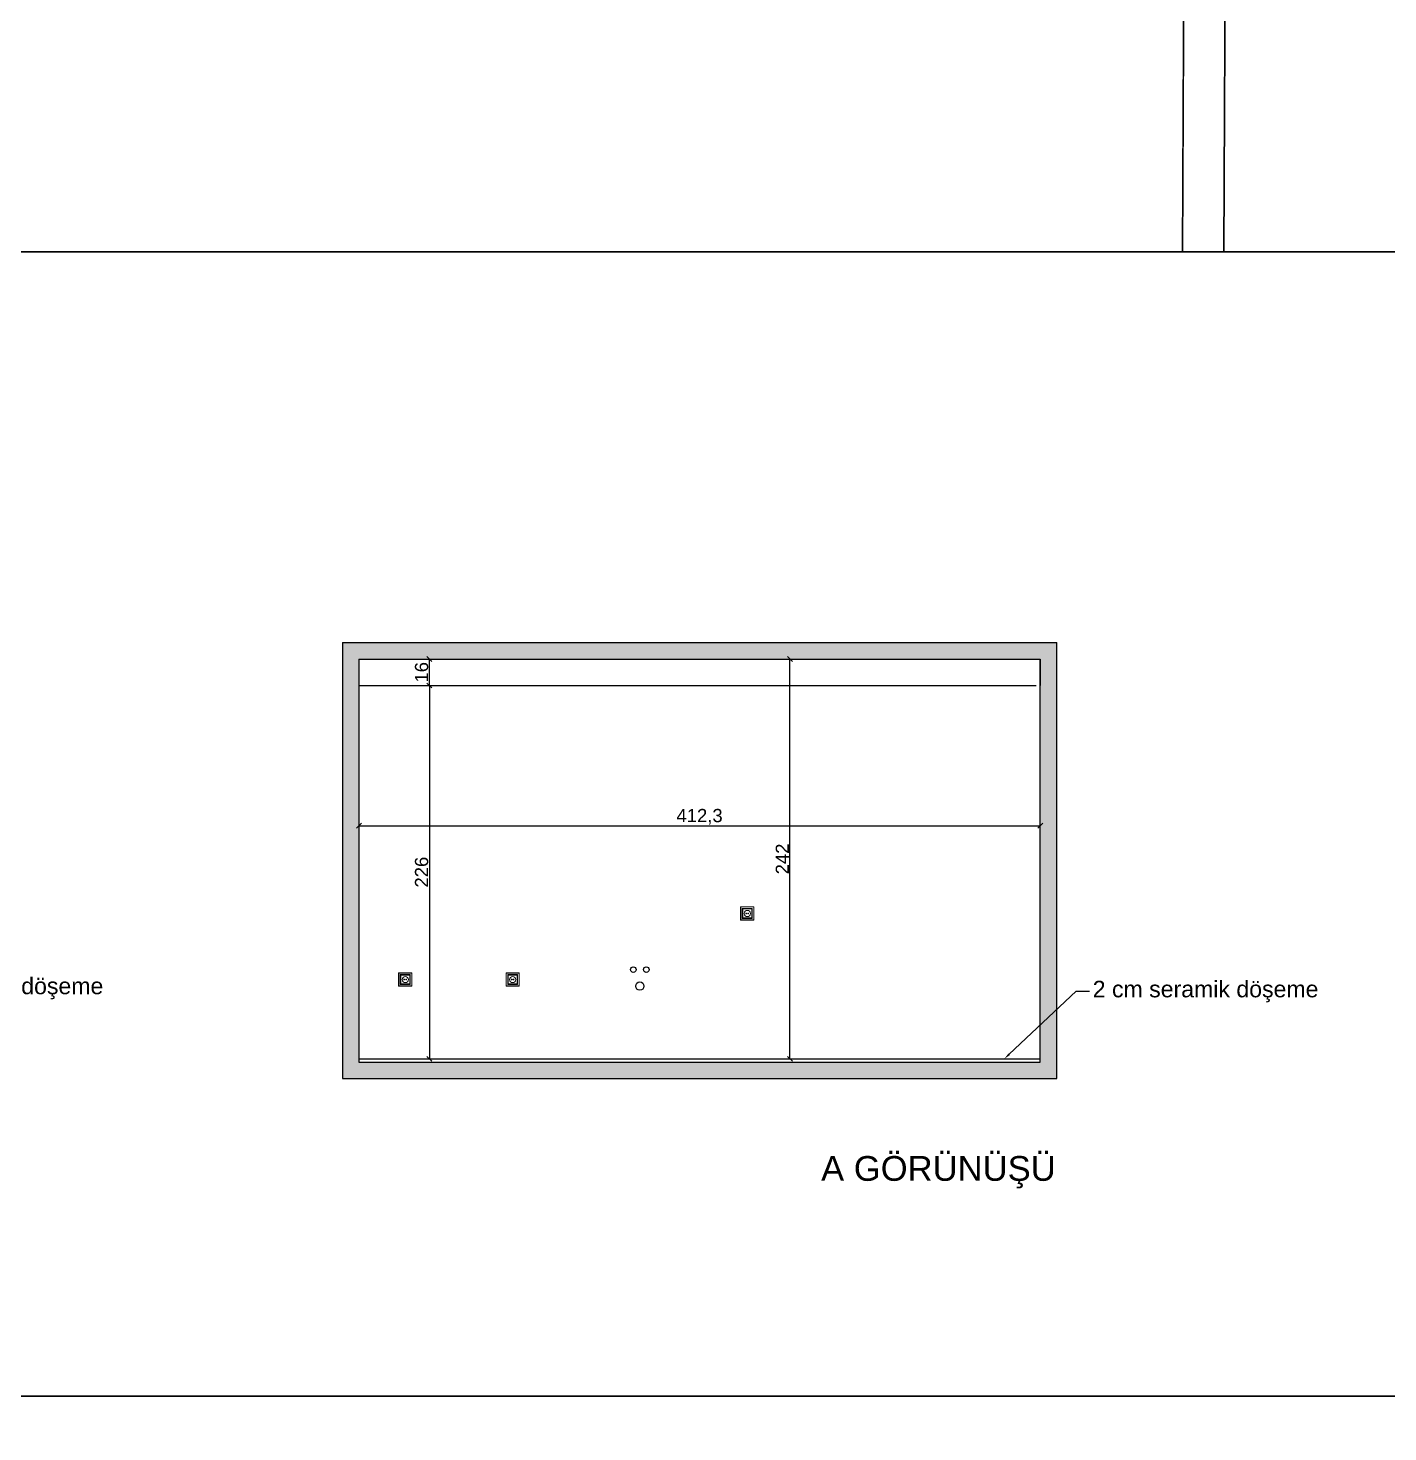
# Model space of a CAD drawing. Header units: millimetres. Extents: x -1860 to 15304, y 307 to 22353.
# Drawn here: x 4718 to 5541, y 19899 to 20749 of the extents above; entities that cross this region are included whole.
import ezdxf
from ezdxf import colors
from ezdxf.entities.mleader import LeaderData, LeaderLine
from ezdxf.math import Vec2, Vec3

# ---------------------------------------------------------------- set-up
doc = ezdxf.new("R2010")
doc.units = ezdxf.units.MM
doc.set_wipeout_variables(frame=1)
doc.layers.add('5_ID-Electrical _Priz', color=3, linetype='Continuous', lineweight=0)
doc.layers.add('Str_conc', color=6, linetype='Continuous')
doc.styles.get("Standard").update_dxf_attribs({"font": 'arial.ttf'})
doc.dimstyles.new('ISO-25', dxfattribs={"dimtxt": 8, "dimasz": 3, "dimexe": 1.25, "dimexo": 0.625, "dimtad": 1, "dimtxsty": 'Standard', "dimblk": 'OBLIQUE', "dimcen": 2.5, "dimse1": 1, "dimse2": 1, "dimadec": 0, "dimazin": 0, "dimtfac": 1, "dimtmove": 0, "dimatfit": 3, "dimldrblk": 'OBLIQUE', "dimfxl": 1, "dimarcsym": 0})

# ---------------------------------------------------------------- blocks, each defined once
blk = doc.blocks.new('_Oblique')
at = {"color": 0, "linetype": 'ByBlock', "lineweight": -2}
blk.add_line((-0.5, -0.5), (0.5, 0.5), dxfattribs=at)
blk = doc.blocks.new('*D491')
at = {"color": 0, "lineweight": -2, "transparency": 16777216}
blk.add_line((4960.46, 20350.65), (4960.46, 20366.65), dxfattribs=at)
at = {"layer": 'Defpoints', "color": 0, "transparency": 16777216}
for p in [(4960.46, 20366.65), (5330.13, 20366.65), (5327.73, 20350.65)]:
    blk.add_point(p, dxfattribs=at)
at = {"color": 0, "lineweight": -2, "transparency": 16777216, "xscale": 3, "yscale": 3, "zscale": 3}
for p, rotation in [((4960.46, 20366.65), 90), ((4960.46, 20350.65), 270)]:
    blk.add_blockref('_Oblique', p, dxfattribs=dict(at, rotation=rotation))
at = {"color": 0, "transparency": 16777216, "insert": (4955.75, 20358.65), "char_height": 8, "attachment_point": 5, "rotation": 90}
blk.add_mtext('16', dxfattribs=at)
blk = doc.blocks.new('*D492')
at = {"color": 0, "lineweight": -2, "transparency": 16777216}
blk.add_line((5178.69, 20124.65), (5178.69, 20366.65), dxfattribs=at)
at = {"layer": 'Defpoints', "color": 0, "transparency": 16777216}
for p in [(5178.69, 20366.65), (5192.39, 20366.65), (5192.39, 20124.65)]:
    blk.add_point(p, dxfattribs=at)
at = {"color": 0, "lineweight": -2, "transparency": 16777216, "xscale": 3, "yscale": 3, "zscale": 3}
for p, rotation in [((5178.69, 20366.65), 90), ((5178.69, 20124.65), 270)]:
    blk.add_blockref('_Oblique', p, dxfattribs=dict(at, rotation=rotation))
at = {"color": 0, "transparency": 16777216, "insert": (5174.05, 20245.65), "char_height": 8, "attachment_point": 5, "rotation": 90}
blk.add_mtext('242', dxfattribs=at)
blk = doc.blocks.new('*D493')
at = {"color": 0, "lineweight": -2, "transparency": 16777216}
blk.add_line((4917.83, 20265.74), (5330.13, 20265.74), dxfattribs=at)
at = {"layer": 'Defpoints', "color": 0, "transparency": 16777216}
for p in [(4917.83, 20272.99), (5330.13, 20272.99), (5330.13, 20265.74)]:
    blk.add_point(p, dxfattribs=at)
at = {"color": 0, "lineweight": -2, "transparency": 16777216, "xscale": 3, "yscale": 3, "zscale": 3, "rotation": 180}
blk.add_blockref('_Oblique', (4917.83, 20265.74), dxfattribs=at)
at = {"color": 0, "lineweight": -2, "transparency": 16777216, "xscale": 3, "yscale": 3, "zscale": 3}
blk.add_blockref('_Oblique', (5330.13, 20265.74), dxfattribs=at)
at = {"color": 0, "transparency": 16777216, "insert": (5123.98, 20271.17), "char_height": 8, "attachment_point": 5}
blk.add_mtext('412,3', dxfattribs=at)
blk = doc.blocks.new('*D494')
at = {"color": 0, "lineweight": -2, "transparency": 16777216}
blk.add_line((4960.46, 20350.65), (4960.46, 20124.65), dxfattribs=at)
at = {"layer": 'Defpoints', "color": 0, "transparency": 16777216}
for p in [(4969.01, 20350.65), (4960.46, 20124.65), (4969.01, 20124.65)]:
    blk.add_point(p, dxfattribs=at)
at = {"color": 0, "lineweight": -2, "transparency": 16777216, "xscale": 3, "yscale": 3, "zscale": 3}
for p, rotation in [((4960.46, 20350.65), 90), ((4960.46, 20124.65), 270)]:
    blk.add_blockref('_Oblique', p, dxfattribs=dict(at, rotation=rotation))
at = {"color": 0, "transparency": 16777216, "insert": (4955.75, 20237.65), "char_height": 8, "attachment_point": 5, "rotation": 90}
blk.add_mtext('226', dxfattribs=at)
blk = doc.blocks.new('priz')
blk.add_wipeout([(12844.19, 13291.87), (12852.19, 13291.87), (12852.19, 13299.87), (12844.19, 13299.87)]).dxf.layer = '5_ID-Electrical _Priz'
at = {"layer": '5_ID-Electrical _Priz'}
for points in [[(12844.19, 13299.87), (12852.19, 13299.87), (12852.19, 13291.87), (12844.19, 13291.87)], [(12852.12, 13299.8), (12852.12, 13291.95), (12844.27, 13291.95), (12844.27, 13299.8)], [(12851.19, 13298.87), (12845.19, 13298.87), (12845.19, 13292.87), (12851.19, 13292.87)], [(12850.89, 13298.57), (12845.49, 13298.57), (12845.49, 13293.17), (12850.89, 13293.17)]]:
    blk.add_lwpolyline(points, close=True, dxfattribs=at)
for centre, radius in [((12848.2, 13295.85), 1.88), ((12847.6, 13295.88), 0.23), ((12848.72, 13295.87), 0.23)]:
    blk.add_circle(centre, radius, dxfattribs=at)

msp = doc.modelspace()

# ---------------------------------------------------------------- hatches: boundary and pattern name
h = msp.add_hatch()
h.set_pattern_fill('ANSI36', color=256, angle=270)
h.set_pattern_definition([(315, (-2328.0427, 11107.8892), (6.1739261, -1.683798), [7.9375, -1.5875, 0, -1.5875])])
h.paths.add_polyline_path([(5340.12643, 20376.65432), (4907.82643, 20376.65432), (4907.82643, 20112.65432), (5340.12643, 20112.65432)])
h.paths.add_polyline_path([(5330.12643, 20122.65432), (4917.82643, 20122.65432), (4917.82643, 20366.65432), (5330.12643, 20366.65432)], flags=16)

# ---------------------------------------------------------------- linework, layer by layer
for p, q in [((4907.82643, 20376.65432), (4907.82643, 20112.65432)), ((4907.82643, 20376.65432), (5340.12643, 20376.65432)), ((5340.12643, 20112.65432), (5340.12643, 20376.65432)), ((4917.82643, 20366.65432), (4917.82643, 20122.65432)), ((4917.82643, 20366.65432), (5330.12643, 20366.65432)), ((5330.12643, 20122.65432), (5330.12643, 20366.65432)), ((5330.12643, 20366.65432), (5330.12643, 20350.65432)), ((4917.82643, 20350.65432), (5327.72643, 20350.65432)), ((4917.82643, 20124.65432), (5330.12643, 20124.65432)), ((4917.82643, 20122.65432), (5330.12643, 20122.65432)), ((4907.82643, 20112.65432), (5340.12643, 20112.65432))]:
    msp.add_line(p, q)
for points in [[(3092.17375, 22213.1769), (5755.92347, 22213.1769), (5755.92347, 20613.1769), (3092.17375, 20613.1769)], [(3092.17375, 20613.1769), (15303.98235, 20613.1769), (15303.98235, 19920.32877), (3092.17375, 19920.32877)], [(3092.17375, 19920.32877), (10114.64183, 19920.32877), (10114.64183, 18939.67923), (3092.17375, 18939.67923)]]:
    msp.add_lwpolyline(points, close=True)
for centre, radius in [((5083.87021, 20178.65432), 1.69077), ((5091.70864, 20178.65432), 1.69077), ((5087.82643, 20168.65432), 2.5)]:
    msp.add_circle(centre, radius)
at = {"layer": 'Str_conc', "color": 251, "true_color": 0x636466}
for points in [[(5441.18699, 20613.1769), (5448.62732, 22139.62896)], [(5416.18669, 20613.1769), (5423.31719, 22076.06315)], [(5422.60393, 21929.73236), (5416.18669, 20613.1769)], [(5447.60363, 21929.6105), (5441.18699, 20613.1769)]]:
    msp.add_lwpolyline(points, dxfattribs=at)

# ---------------------------------------------------------------- texts
at = {"color": 1, "insert": (5197.51107, 20065.78837), "char_height": 15, "width": 172.095613, "attachment_point": 1}
msp.add_mtext('A GÖRÜNÜŞÜ', dxfattribs=at)

# ---------------------------------------------------------------- dimensions: what is measured, and where the dimension line sits
for base, p1, p2, picture, middle in [((4960.46112, 20366.65432), (5327.72643, 20350.65432), (5330.12643, 20366.65432), '*D491', (4955.75153, 20358.65432)), ((5178.68692, 20366.65432), (5192.38816, 20124.65432), (5192.38816, 20366.65432), '*D492', (5174.04555, 20245.65432)), ((4960.46112, 20124.65432), (4969.00669, 20350.65432), (4969.00669, 20124.65432), '*D494', (4955.75153, 20237.65432))]:
    dim = msp.add_linear_dim(base=base, p1=p1, p2=p2, angle=90, dimstyle='ISO-25')
    dim.commit()
    dim.dimension.update_dxf_attribs({"geometry": picture, "text_midpoint": middle})
dim = msp.add_linear_dim(base=(5330.12643, 20265.73767), p1=(4917.82643, 20272.98927), p2=(5330.12643, 20272.98927), dimstyle='ISO-25')
dim.commit()
dim.dimension.update_dxf_attribs({"geometry": '*D493', "text_midpoint": (5123.97643, 20271.17031)})

# ---------------------------------------------------------------- leaders
at = {"color": 6}
ml = msp.add_multileader_mtext('Standard', dxfattribs=at)
ml.set_content('2 cm seramik döşeme', color=6)
ml.set_leader_properties()
ml.build(insert=Vec2(0, 0))
ctx = ml.context
ctx.base_point, ctx.char_height, ctx.plane_origin = Vec3(4624.4841, 20167.38414), 10, Vec3(4572.96865, 20126.52259)
notes = []
notes.append((ctx, [(0, (1, 1, 0), (4616.4841, 20167.38414), (1, 0), 8, [(0, [(4572.96865, 20126.52259)], 0, [])])]))
ctx.mtext.insert, ctx.mtext.flow_direction = Vec3(4626.4841, 20173.7518), 5
ml = msp.add_multileader_mtext('Standard', dxfattribs=at)
ml.set_content('2 cm seramik döşeme', color=6)
ml.set_leader_properties()
ml.build(insert=Vec2(0, 0))
ctx = ml.context
ctx.base_point, ctx.char_height, ctx.plane_origin = Vec3(5359.93436, 20165.51587), 10, Vec3(5308.41891, 20124.65432)
notes.append((ctx, [(0, (1, 1, 0), (5351.93436, 20165.51587), (1, 0), 8, [(0, [(5308.41891, 20124.65432)], 0, [])])]))
ctx.mtext.insert, ctx.mtext.flow_direction = Vec3(5361.93436, 20171.88354), 5
for ctx, leaders in notes:
    for number, flags, end, landing, length, lines in leaders:
        leader = LeaderData()
        leader.index, (leader.has_last_leader_line, leader.has_dogleg_vector, leader.attachment_direction) = number, flags
        leader.last_leader_point, leader.dogleg_vector, leader.dogleg_length = Vec3(end), Vec3(landing), length
        for number, points, colour, breaks in lines:
            line = LeaderLine()
            line.index, line.vertices, line.color, line.breaks = number, Vec3.list(points), colors.encode_raw_color(colour), breaks
            leader.lines.append(line)
        ctx.leaders.append(leader)

# ---------------------------------------------------------------- next in the draw order: block references
at = {"layer": '5_ID-Electrical _Priz'}
for p in [(-7695.36391, 6916.78154), (-7902.37399, 6876.78154), (-7837.36553, 6876.78154)]:
    msp.add_blockref('priz', p, dxfattribs=at)

doc.saveas('drawing.dxf')
